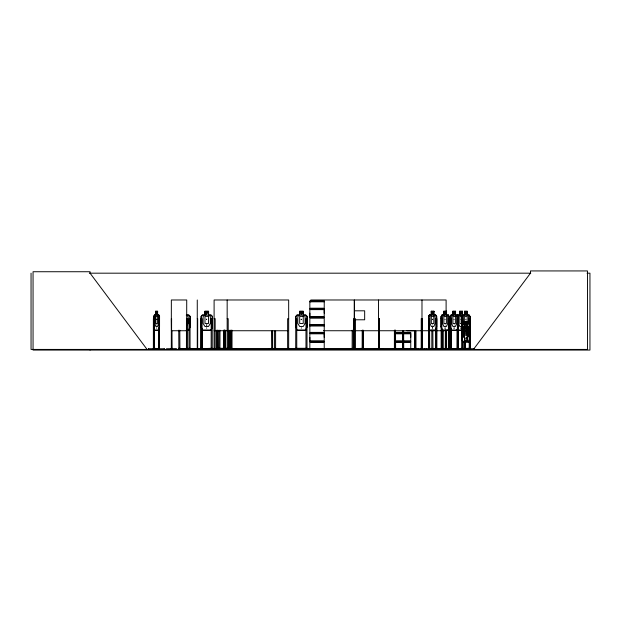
<?xml version="1.0" encoding="UTF-8"?>
<svg xmlns="http://www.w3.org/2000/svg" width="621" height="621" viewBox="0 0 621 621"><rect width="100%" height="100%" fill="white"/><g stroke="black" fill="none" stroke-linecap="round" stroke-linejoin="round"><path stroke-width="0.93" d="M309.84 340.875L309.84 333.811L324.232 333.811L324.216 340.875L309.84 340.875L309.856 337.343M309.84 316.687L309.84 309.623L324.232 309.623L324.216 316.687L309.84 316.687L309.856 313.155M324.216 337.343L324.216 333.811M324.216 313.155L324.216 309.623M410.745 337.343L410.745 333.811L403.565 333.811M203.238 349.359L182.108 349.421M409.681 349.359L474.692 349.421M156.647 314.389L156.678 314.001L156.632 314.436M166.343 349.421L176.449 349.32M156.764 319.621L156.655 319.225M156.764 312.736L156.655 312.34M158.743 330.155L159.55 326.522L159.55 316.353L158.883 315.018L157.548 315.018M158.79 330.279L159.488 326.499M148.178 349.421L164.581 349.421M148.45 349.32L148.489 348.785L158.487 348.785L158.487 349.421M454.044 319.528L454.153 319.481M460.937 319.528L461.061 319.528M457.203 330.279L458.197 326.522L457.297 330.279L451.025 330.279L450.209 326.514L451.118 330.279M432.503 319.272L432.596 319.629M445.016 319.528L445.133 319.481M465.797 319.528L465.929 319.528M435.655 330.279L436.664 326.522L436.664 316.353L435.717 315.018L433.9 315.018M436.664 326.522L435.748 330.279L429.375 330.279M448.168 330.155L449.061 326.499L449.061 316.407L448.168 315.15M448.23 330.279L449.146 326.522M465.587 324.302L465.688 324.302M465.587 331.195L465.688 331.195M468.785 341.992L469.701 338.204L469.787 328.067L468.754 326.731M468.964 321.631L469.771 325.288L469.787 338.228L468.871 341.992L462.513 341.992M432.503 312.386L432.596 312.743M461.877 325.288L462.8 321.507M469.414 328.33L469.864 326.499M469.492 328.4L470.035 326.522L470.035 316.353L469.088 315.018L467.264 315.018M373.997 349.421L382.598 349.266L382.637 348.785M398.123 349.421L407.586 349.421M424.508 348.839L424.453 349.344M436.726 349.344L436.656 348.303M437.068 349.32L437.122 348.785L437.137 349.421M306.363 349.421L314.847 349.32M457.506 349.344L457.421 348.303M206.537 312.743L206.661 312.324M206.537 319.629L206.661 319.21M301.255 312.743L301.402 312.324L301.224 312.751M301.255 319.629L301.402 319.21L301.224 319.644M202.244 330.279L211.086 330.279L212.359 326.522L212.359 316.353L211.031 315.018L208.602 315.018L208.617 311.237L204.845 311.237L204.845 315.018L202.283 315.018L201.088 316.376L201.018 348.466M211.086 330.279L212.374 326.522M190.042 326.499L188.784 330.155L186.851 330.155M307.007 326.499L305.749 330.155L297.04 330.155M206.482 312.728L206.622 312.34M206.482 319.621L206.622 319.225M392.216 349.421L395.724 349.32M177.986 349.421L178.631 348.785M294.952 349.421L295.487 349.32M467.171 326.499L468.513 323.471L468.513 316.407L467.171 315.15L467.171 311.362M154.474 315.018L153.829 316.423L153.736 349.421M464.655 325.288L463.313 328.315L463.313 335.379M450.295 349.421L450.209 316.376L451.048 315.018L452.934 315.018M451.141 315.018L450.209 316.376M457.196 316.423L458.034 315.018L459.827 315.018M457.281 316.423L458.073 315.15M186.735 325.746L188.147 323.471L188.147 316.407L186.89 315.569M462.598 341.992L461.69 338.228L461.69 328.082L462.629 326.731M461.776 328.129L462.668 326.856M429.46 330.279L428.544 326.514L428.544 316.376L429.398 315.018L431.316 315.018M428.591 349.421L428.637 316.376L429.491 315.018M429.53 330.155L428.723 326.499L428.723 316.423L429.53 315.15M448.315 330.279L441.942 330.279L441.12 326.514L441.12 316.376L442.059 315.018M442.098 315.15L441.298 316.423L441.298 326.499L442.098 330.155M462.746 315.018L461.884 316.376L461.931 349.421L461.97 348.303M462.831 315.018L461.977 316.423L461.962 335.379M462.063 316.423L462.87 315.15M469.771 335.363L468.964 336.636L467.077 336.636L467.077 340.424L464.57 340.424L464.57 336.636L462.777 336.636M473.466 349.421L530.474 273.178L530.474 270.935L587.474 270.935L587.474 349.421L31.05 349.421L31.05 273.178M156.74 324.954L156.74 324.892M452.934 315.15L451.614 316.407L451.614 323.471L452.934 326.499L455.387 326.499L456.699 323.471L456.699 316.407L455.387 315.15L455.472 311.237M431.316 315.15L429.973 316.407L429.973 323.471L431.316 326.499L433.807 326.499L435.15 323.471L435.15 316.407L433.807 315.15L433.807 311.362M465.688 326.095L465.672 325.761M204.984 315.15L203.106 316.407L203.106 323.471L204.984 326.499L208.493 326.499L210.364 323.471L210.364 316.407L208.493 315.15L208.477 311.362L204.969 311.362M398.457 349.344L398.55 348.785L406.778 348.785L406.778 349.421M156.709 328.214L156.655 327.826M324.24 324.923L309.7 325.117L324.24 325.218M454.052 328.214L454.184 327.795L454.036 328.191M445.125 328.214L445.133 327.779L445.009 328.191M432.604 324.954L432.612 324.907M301.418 314.389L301.294 314.001L301.27 314.412M461.007 328.214L461.077 327.795L460.929 328.191M206.677 328.214L206.622 327.826M89.331 273.178L530.769 273.178M587.039 273.178L589.95 273.178L589.95 350.065L33.053 350.065L33.053 271.734L90.061 271.734L90.061 273.178L147.061 349.421M324.232 301.076L309.84 301.076L324.24 301.107M309.825 301.356L324.24 301.356L309.825 301.371L309.856 308.202L324.232 308.202L324.232 301.395M309.856 301.806L324.216 301.806M309.739 308.691L324.333 308.691M309.739 309.134L324.333 309.134M354.42 310.81L364.667 310.81L364.667 319.784L354.42 319.784M433.986 311.237L431.222 311.237L431.222 315.018M462.459 311.237L459.734 311.237L459.734 315.018M464.578 311.237L467.349 311.237L467.264 315.15M155.716 311.362L157.594 311.362M431.316 311.362L433.9 311.362M443.883 311.362L446.468 311.362M452.934 311.362L455.48 311.362M459.827 311.362L462.373 311.362M464.663 311.362L467.264 311.362M301.332 314.047L301.294 314.436M460.961 314.047L460.922 314.412M206.614 314.389L206.739 314.009L206.576 314.436M432.472 314.389L432.542 314.001L432.441 314.436M445.016 314.436L445.11 314.001L445.001 314.412M454.044 314.436L454.137 314.001L454.029 314.412M155.762 315.018L154.365 315.018L153.767 316.376L154.458 330.279M186.385 315.018L188.831 315.018L190.166 316.353L190.166 326.522L188.869 330.279L186.207 330.279M441.973 315.018L443.883 315.018M446.468 315.018L448.292 315.018M455.472 315.018L457.266 315.018M462.366 315.018L464.663 315.018M154.396 315.15L158.852 315.15M186.261 315.15L188.784 315.15L190.042 316.407L190.057 349.421M429.437 315.15L435.686 315.15M442.012 315.15L448.253 315.15M451.087 315.15L457.235 315.15M457.98 315.15L469.057 315.15M159.55 316.353L159.434 349.421M436.664 316.353L436.571 349.421M449.146 316.353L449.231 349.421M458.104 316.353L458.189 349.421M470.035 316.353L469.95 349.421M441.12 316.376L441.158 349.421M309.739 317.184L324.333 317.184M309.739 317.618L324.333 317.618M159.38 318.666L158.852 318.666L158.852 349.421L158.797 348.303M171.349 318.666L171.644 349.421M190.042 318.666L189.001 318.666L189.001 349.421M197.261 318.666L197.68 318.666L197.664 348.622L197.261 348.622L197.268 299.982M211.148 318.666L212.227 318.666M214.105 318.666L215.145 318.666L215.138 348.303M227.162 318.666L228.202 318.666L228.202 348.303M288.672 318.666L287.632 318.666L287.632 348.303M295.712 318.666L296.753 318.666L296.753 348.466M307.007 318.666L305.967 318.666L305.967 348.466M378.492 318.666L379.509 318.666L379.47 349.421M428.591 318.666L429.328 318.666L429.328 349.421L429.414 348.303M441.158 318.666L441.896 318.666L441.772 349.421M450.256 318.666L450.978 318.666L451.063 349.421M461.931 318.666L462.668 318.666L462.668 327.321M462.777 321.631L469.049 321.631M464.446 323.067L467.031 323.067M462.28 323.471L459.827 323.471L459.827 316.407L462.28 316.407L462.21 328.284M309.856 324.736L324.216 324.736M309.84 325.303L324.232 325.303M309.825 325.544L324.24 325.544L309.825 325.559L309.856 332.39L324.232 332.39L324.232 325.583M309.856 325.994L324.216 325.994M441.12 326.514L442.036 330.279M462.28 326.499L459.827 326.499L458.508 323.471L458.508 316.407L459.827 315.15L459.827 311.237M462.536 326.731L464.446 326.731M467.031 326.731L468.847 326.731M462.575 326.856L468.808 326.856M154.396 330.155L158.852 330.155M210.993 330.155L202.337 330.155L201.212 326.499L201.212 316.423L202.353 315.15L210.993 315.15L212.242 316.407L212.227 348.466M429.437 330.155L435.686 330.155M442.012 330.155L448.253 330.155M451.087 330.155L457.235 330.155M457.98 330.155L461.535 330.155M158.898 330.279L154.35 330.279L153.829 326.499L153.876 316.376M457.918 330.279L461.543 330.279M406.988 330.729L414.999 330.729M171.349 330.737L186.727 330.737M214.105 330.737L287.709 330.737M323.378 330.737L445.148 330.737M396.369 332.39L401.709 332.39M403.565 332.39L410.76 332.39M309.739 332.879L324.333 332.879M396.268 332.879L401.678 332.879M403.565 332.879L410.861 332.879M309.739 333.322L324.333 333.322M396.268 333.322L401.678 333.322M403.565 333.322L410.861 333.322M396.369 333.811L401.709 333.811M461.877 335.433L462.738 336.768L464.57 336.768M469.95 335.418L469.002 336.768L467.171 336.768L467.171 340.549M461.69 338.228L461.783 325.264L462.707 321.507L469.119 321.507L469.95 325.272M467.256 340.549L464.477 340.549L464.477 336.768M396.369 340.875L401.709 340.875M403.565 340.875L410.76 340.875L410.76 333.811M309.739 341.371L324.333 341.371M396.268 341.371L401.678 341.371M403.565 341.371L410.861 341.371M309.739 341.806L324.333 341.806M396.268 341.806L401.678 341.806M403.565 341.806L410.861 341.806M462.575 341.868L468.808 341.868M396.369 342.295L401.709 342.295M403.565 342.295L410.76 342.295L410.76 349.111M153.286 348.303L154.35 348.303M158.409 348.303L159.473 348.303M171.256 348.303L172.048 348.303L172.033 349.421L171.963 331.094M179.911 348.303L178.631 348.303L178.631 349.421M186.37 348.303L187.162 348.303M197.144 348.303L197.796 348.303M200.855 348.303L202.174 348.622M212.351 348.303L202.128 348.622L202.058 318.666L200.971 318.666L200.971 348.466M213.981 348.303L215.262 348.622M216.737 348.303L217.955 348.303M218.794 348.303L220.067 348.622M223.645 348.303L225.206 348.303M227.038 348.303L228.326 348.622M228.753 348.303L230.29 348.303M230.896 348.303L232.114 348.303M271.509 348.303L272.735 348.303M275.732 348.303L274.451 348.622M288.796 348.303L287.515 348.622M295.596 348.303L307.131 348.303M352.022 348.303L353.295 348.622M363.518 348.303L355.08 348.622M378.399 348.303L379.617 348.303L379.594 349.421M394.281 348.303L395.624 348.622L395.507 330.201M403.735 348.303L402.524 348.303L402.532 349.421M421.162 348.303L422.381 348.303M429.709 348.303L428.482 348.303L428.506 349.421M431.711 348.303L433.047 348.622M436.959 348.303L435.732 348.303L435.756 349.421M443.052 348.303L441.057 348.303L441.073 349.421M445.288 348.303L446.499 348.303M449.534 348.303L448.308 348.303L448.323 349.421M457.048 348.303L458.5 348.303L458.477 349.421M461.822 348.303L463.033 348.622M464.174 348.303L465.393 348.303M190.057 348.466L413.827 348.466L413.827 349.421M158.797 348.622L153.961 348.303M179.911 348.622L188.885 348.622M271.804 348.622L271.61 331.094M353.768 348.622L353.481 348.303L355.507 348.622M415.232 348.622L415.651 348.622M429.414 348.622L440.926 348.622M441.981 348.622L448.61 348.622M451.063 348.622L457.592 348.622L457.669 329.239M457.956 348.622L469.406 348.303M158.852 348.839L164.293 348.839L164.34 349.344M429.095 348.785L409.674 348.785L409.681 349.421M441.671 348.785L432.721 348.785L432.721 349.421M445.296 349.421L445.296 348.785L453.47 348.785L453.454 349.421M462.536 348.839L454.192 348.785L454.192 349.421M474.289 348.839L466.115 348.785L466.115 349.421M289.456 349.359L288.858 349.32M350.601 349.344L359.047 349.421M301.402 327.826L301.286 328.191M206.809 324.907L206.583 325.288L206.793 324.954M432.519 327.826L432.519 328.214L432.472 327.826M445.172 324.954L445.179 324.907M454.199 324.954L454.207 324.907M416.093 348.839L416.047 349.32M362.897 349.32L364.837 349.421M211.722 349.32L236.492 349.421M268.598 349.32L277.082 349.421M440.894 348.785L440.879 349.421M426.433 349.344L426.363 348.8L426.317 349.421M418.166 348.839L418.112 349.421M469.779 349.344L469.779 348.303M462.886 349.344L462.948 340.774M461.1 348.785L461.085 349.421M164.27 348.785L164.255 349.421M467.225 335.356L468.071 335.247L466.355 331.071C470.058 326.048 466.891 324.224 465.781 330.232C464.601 324.224 461.574 326.056 465.245 331.04C461.659 335.806 464.71 337.661 465.828 331.925L467.225 335.356L467.171 328.315M469.002 315.018L469.95 316.407M461.877 335.379L462.824 336.768M448.199 315.018L449.239 316.353M435.632 315.018L436.571 316.407M468.723 326.856L469.608 328.113M457.18 315.018L458.197 316.353M457.141 315.15L458.019 316.407L458.019 326.499M158.774 315.018L159.488 316.407M467.171 325.288L468.513 328.315L468.513 335.379M464.663 326.499L463.32 323.471L463.32 316.407L464.663 315.15L464.663 311.237M190.243 348.839L181.945 348.785L181.945 349.421M295.782 326.514L296.954 330.279L305.835 330.279L307.131 326.522L307.131 316.353L305.796 315.018L303.351 315.018L303.351 311.237L299.563 311.237L299.563 315.018L296.985 315.018L295.782 316.376L295.712 348.466M201.088 326.514L202.26 330.279M432.534 312.34L432.635 312.736M432.534 319.225L432.635 319.621M469.034 321.507L469.864 325.288M461.977 326.499L462.389 328.4M461.884 326.514L462.303 328.4M461.869 338.204L462.668 341.868M451.18 330.155L450.388 326.499L450.388 316.423M470.314 349.421L470.314 348.303L469.103 348.303L469.127 349.421M470.19 349.421L470.229 318.666L469.212 318.666L469.212 328.284M470.035 348.303L470.035 349.421M469.492 340.774L469.492 348.466M469.212 337.894L469.212 349.421M467.171 323.471L467.171 316.407L464.663 316.407L464.663 323.471M467.031 326.856L467.116 322.943L464.361 322.943L464.361 326.731M466.938 323.067L466.938 326.856L468.273 328.113L468.273 335.177L466.938 338.204L464.446 338.204L463.111 335.177L463.111 328.113L464.446 326.856L464.446 322.943M465.789 314.024L465.789 314.412M465.292 341.736L465.292 348.466M465.005 341.736L465.005 348.466M464.756 311.362L464.756 315.15M464.562 341.736L464.562 348.466M464.275 341.736L464.197 348.622M462.754 348.303L462.754 349.421M462.668 340.774L462.668 349.421M462.498 348.303L462.536 349.421M462.366 311.237L462.373 315.15M462.28 311.362L462.28 315.15M462.21 337.894L462.21 349.421M462.125 348.303L462.125 349.421M459.913 311.362L459.913 315.15M458.399 349.421L458.399 318.666L457.382 318.666L457.297 349.421M457.98 348.303L457.98 349.421M457.871 329.239L457.925 349.421M457.149 329.239L457.149 348.466M455.566 315.018L455.566 311.237L452.841 311.237L452.841 315.018M452.934 311.237L453.019 315.15M451.351 348.622L450.155 348.303L450.171 349.421M451.265 330.201L451.265 348.466M450.458 348.303L450.458 349.421M449.433 349.421L449.433 318.666L448.409 318.666L448.409 349.421M449.387 348.303L449.387 349.421M449.022 348.303L449.022 349.421M448.975 348.303L448.975 349.421M448.61 348.303L448.61 349.421M446.561 315.018L446.561 311.237L443.798 311.237L443.798 315.018M446.468 311.237L446.468 315.15M446.383 311.362L446.383 315.15L447.718 316.407L447.718 323.471L446.383 326.499L443.883 326.499L442.548 323.471L442.548 316.407L443.883 315.15L443.883 311.237M446.398 330.139L446.398 348.303M446.111 311.517L446.111 299.982L310.818 299.982L310.818 301.907M445.661 330.139L445.661 348.303M445.381 330.139L445.296 348.622M443.976 311.362L443.976 315.15M442.936 330.201L442.936 348.466M442.851 330.201L442.851 348.466M442.183 329.239L442.268 349.421M441.981 348.303L441.981 349.421M441.725 348.303L441.725 349.421M436.811 348.303L436.811 349.421L436.858 318.666L435.841 318.666L435.841 349.421M436.408 348.303L436.447 349.421M436.245 348.303L436.245 349.421M436.121 330.201L436.121 349.421M436.035 348.303L436.035 349.421M433.9 311.237L433.9 315.15M432.845 330.201L432.961 348.622M431.828 330.201L431.828 348.466M431.316 311.237L431.401 315.15M429.608 330.201L429.693 348.622M429.196 348.303L429.158 349.421M428.785 348.303L428.785 349.421M424.57 348.785L424.57 349.421M422.233 348.303L422.233 349.421L422.272 318.666L421.255 318.666L421.217 349.421L421.17 348.303M421.985 299.982L421.985 349.421M421.667 348.303L421.713 349.421M421.543 318.666L421.457 349.421M416.016 349.421L415.977 348.303L414.696 348.303L414.696 349.421M415.86 331.094L415.86 349.421M415.651 331.094L415.643 349.421M415.247 331.094L415.247 348.622M415.239 331.094L415.123 349.421L415.115 348.303M414.937 348.303L414.937 349.421M414.82 331.094L414.82 349.421M403.634 331.094L403.72 349.421M403.588 348.303L403.588 349.421M403.347 331.094L403.433 349.421M403.029 348.303L403.068 349.421M402.905 331.094L402.905 349.421M402.819 348.303L402.819 349.421M402.618 331.094L402.656 349.421M402.307 348.466L402.307 349.421M398.573 348.785L398.573 349.421M395.398 330.201L395.398 348.466M394.498 330.201L394.498 348.466M394.397 330.201L394.397 348.466M382.652 349.421L382.652 348.785L374.432 348.785L374.447 349.421M379.307 348.303L379.307 349.421M379.221 318.666L379.221 349.421M378.95 348.303L378.903 349.421M378.779 318.666L378.779 349.421M378.694 348.303L378.694 349.421M378.538 348.303L378.538 349.421L378.492 299.982M362.369 330.201L362.369 348.466M362.322 330.201L362.245 348.622M355.391 348.303L355.391 318.666L353.566 318.666L353.566 348.303M354.591 318.666L354.591 348.303M353.225 330.201L353.225 348.466M352.192 330.201L352.146 348.466M324.232 324.923L324.232 318.107L309.84 318.107L309.84 324.923M324.232 349.111L324.232 342.295L309.84 342.295L309.84 349.111M315.321 348.466L315.321 349.421M313.077 348.466L313.077 349.421M307.007 348.466L307.007 316.407L305.749 315.15L297.04 315.15L295.906 316.423L295.906 326.499M288.672 348.303L288.672 299.982L214.105 299.982L214.098 348.303M275.608 331.094L275.615 348.303M274.575 331.094L274.567 348.303M272.635 331.094L272.635 348.303M272.347 331.094L272.347 348.303M232.021 330.201L232.021 348.466M231.284 330.201L231.284 348.466M231.198 348.303L217.66 348.303M230.996 330.201L230.911 348.622M230.174 330.201L230.119 348.466M229.879 331.094L229.964 348.622M229.599 331.094L229.685 348.622M229.087 330.201L229.133 348.466M228.854 331.094L228.854 348.303M227.162 299.982L227.162 348.303M225.113 330.201L225.113 348.466M224.825 330.201L224.856 348.622M224.771 330.201L224.771 348.466M224.375 330.201L224.375 348.466M224.034 330.201L224.088 348.466M223.754 330.201L223.754 348.466M219.997 330.201L219.943 348.466M218.965 330.201L218.91 348.466M217.862 330.201L217.948 348.622M217.125 330.201L217.125 348.466M216.838 330.201L216.838 348.466M211.194 318.666L211.148 348.466M204.984 311.362L204.969 315.15M202.004 329.239L202.004 348.466M190.166 349.421L190.166 348.303L188.885 348.303L188.885 349.421M189.925 348.303L189.925 349.421M189.118 348.303L189.118 349.421M187.068 349.421L187.068 318.666L186.463 318.666L186.432 349.421M186.944 348.303L186.944 349.421M186.805 318.666L186.774 349.421M186.642 349.421L186.727 299.982L171.349 299.982L171.318 349.421M186.595 348.303L186.595 349.421M179.787 330.201L179.911 349.421M179.671 348.303L179.671 349.421M178.747 330.201L178.871 349.421M176.473 349.421L176.473 348.785L166.482 348.839L166.506 349.421M171.831 348.303L171.776 349.421M171.613 318.666L171.528 349.421M171.481 348.303L171.481 349.421M158.968 348.303L159.023 349.421M158.51 330.201L158.448 348.622M157.486 311.362L157.486 315.15M155.762 311.237L155.824 315.15L154.885 316.407L154.885 323.471L155.824 326.499L157.594 326.499L158.541 323.471L158.541 316.407L157.594 315.15L157.656 311.237L155.654 311.237L155.716 315.15M154.311 348.303L154.311 349.421L154.249 318.666L153.379 318.666L153.379 349.421M153.907 329.239L153.907 349.421M148.504 348.785L148.504 349.421M90.061 349.421L90.061 350.065M454.044 312.642L454.052 312.596M460.937 312.642L460.945 312.596M445.016 312.642L445.024 312.596M465.797 312.642L465.812 312.596M465.797 339.796L465.734 339.834M305.113 323.471L303.227 326.499L299.695 326.499L297.801 323.471L297.801 316.407L299.695 315.15L299.695 311.362L303.227 311.362L303.227 315.15L305.113 316.407L305.113 323.471M157.276 311.99L156.143 311.99L156.143 313.256L157.276 313.256L157.276 311.99M207.864 311.99L205.613 311.99L205.613 313.256L207.864 313.256L207.864 311.99M302.59 311.99L300.323 311.99L300.323 313.256L302.59 313.256L302.59 311.99M433.365 311.99L431.758 311.99L431.758 313.256L433.365 313.256L433.365 311.99M445.932 311.99L444.333 311.99L444.333 313.256L445.932 313.256L445.932 311.99M454.945 311.99L453.369 311.99L453.369 313.256L454.945 313.256L454.945 311.99M461.845 311.99L460.262 311.99L460.262 313.256L461.845 313.256L461.845 311.99M466.728 311.99L465.113 311.99L465.113 313.256L466.728 313.256L466.728 311.99M157.594 316.407L155.824 316.407L155.824 323.471L157.594 323.471L157.594 316.407M208.493 316.407L204.984 316.407L204.984 323.471L208.493 323.471L208.493 316.407M303.227 316.407L299.695 316.407L299.695 323.471L303.227 323.471L303.227 316.407M433.807 316.407L431.316 316.407L431.316 323.471L433.807 323.471L433.807 316.407M446.383 316.407L443.883 316.407L443.883 323.471L446.383 323.471L446.383 316.407M455.387 316.407L452.934 316.407L452.934 323.471L455.387 323.471L455.387 316.407M466.495 323.704L464.888 323.704L464.888 324.962L466.495 324.962L466.495 323.704M466.938 328.113L464.446 328.113L464.446 335.177L466.938 335.177L466.938 328.113M450.854 349.421L450.854 348.303L450.807 349.421M363.401 348.466L363.401 330.201L363.355 348.466M354.35 348.303L354.35 299.982L354.312 348.303"/></g></svg>
